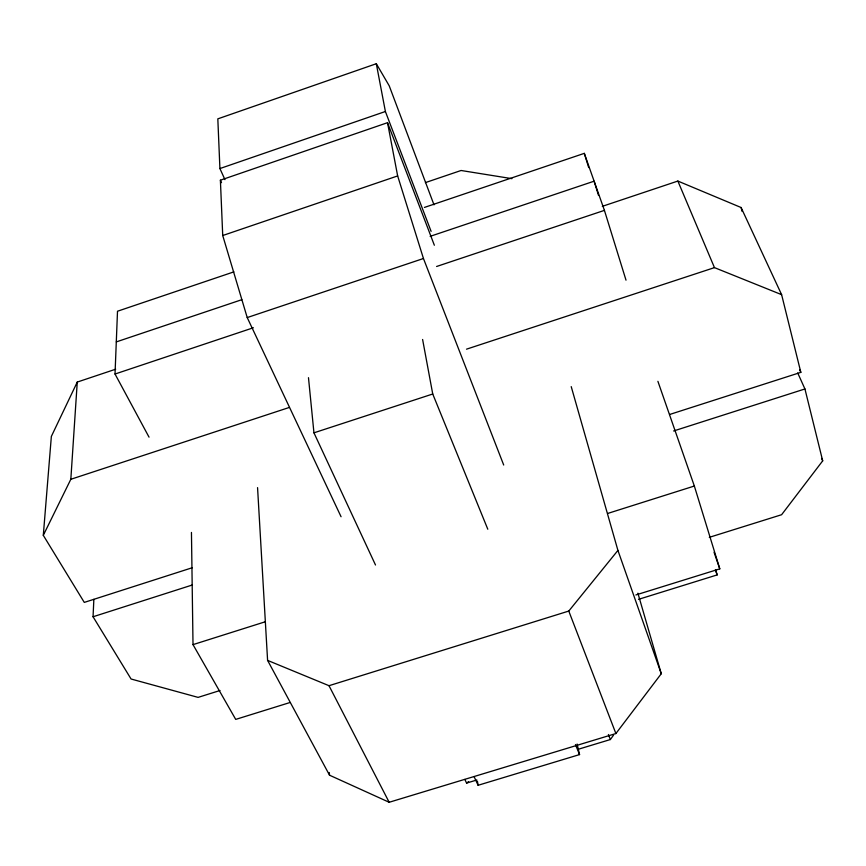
<?xml version="1.0" encoding="UTF-8"?>
<svg xmlns="http://www.w3.org/2000/svg" width="866" height="866" viewBox="0 0 866 866"><rect width="100%" height="100%" fill="white"/><g stroke="black" fill="none" stroke-linecap="round" stroke-linejoin="round"><path stroke-width="1.3" d="M149.039 437.157L115.026 374.025L117.505 311.23L233.885 271.87M220.029 690.505L198.087 697.379L131.08 679.009L93.052 616.754L93.864 599.337M192.339 567.706L84.283 602.4L43.3 535.329L70.828 479.288L77.258 382.068L115.676 369.208M43.3 535.329L51.354 436.421L77.258 382.068M578.272 749.263L610.368 739.542L613.561 735.104M257.559 487.623L267.594 660.39L329.535 775.2L389.17 802.273L615.888 733.545L661.267 673.748L637.896 593.178M797.705 372.932L804.936 388.964L822.7 460.842L781.608 514.718L709.308 537.342M267.594 660.39L329.004 685.699L568.778 611.06L617.923 550.408L571.224 386.626M464.847 779.422L466.579 783.091L468.647 781.608M433.996 204.831L389.213 85.788L376.309 63.727L217.821 118.858L219.91 168.556L224.944 179.63M219.91 168.556L385.392 111.498L376.309 63.727M341.063 516.731L247.221 317.573L222.724 235.52L220.397 180.193L387.524 122.691L434.353 245.24M222.724 235.52L397.656 175.928L387.524 122.691M425.401 182.607L461.08 170.494L511.914 178.656M424.437 207.429L584.301 153.358L604.425 210.373L626.01 280.173M116.293 341.908L241.841 299.679M430.153 236.342L594.119 181.189L598.514 195.38M247.221 317.573L423.452 258.512L503.698 465.02M602.303 206.346L677.862 181.059L741.09 207.515L781.619 294.656L800.833 372.358L669.613 414.489M115.026 374.025L253.392 327.759M436.594 266.49L604.425 210.373M70.828 479.288L289.233 407.475M466.514 349.171L714.461 267.626L781.619 294.656M375.508 565L313.947 432.827L432.74 394.008L422.608 339.483M93.052 616.754L192.176 585.037M673.629 430.976L804.936 388.964M289.926 702.543L235.714 719.397L193.01 644.629L265.18 621.799M607.997 513.354L694.348 486.032L719.787 568.865L635.882 594.953M638.48 599.359L717.167 574.916L715.565 569.741M466.579 783.091L476.852 779.985M474.124 776.705L478.108 785.278L579.549 754.589L577.113 744.046M329.004 685.699L389.17 802.273M220.397 180.193L221.523 182.65M799.719 369.912L800.833 372.358M821.618 458.395L822.7 460.842M677.862 181.059L714.461 267.626M432.74 394.008L487.796 529.223M575.468 744.565L579.549 754.589M608.408 734.509L610.368 739.542M568.778 611.06L615.888 733.545M385.392 111.498L431.106 231.374M617.923 550.408L661.267 673.748M657.9 381.332L694.348 486.032M714.049 552.27L719.787 568.865M715.424 569.828L717.167 574.916M397.656 175.928L423.452 258.512M584.301 153.358L588.707 167.571M741.09 207.515L742.086 211.412M477.426 781.273L478.108 785.278M308.48 377.684L313.947 432.827M329.286 772.515L329.535 775.2M191.451 532.438L193.01 644.629"/></g></svg>
